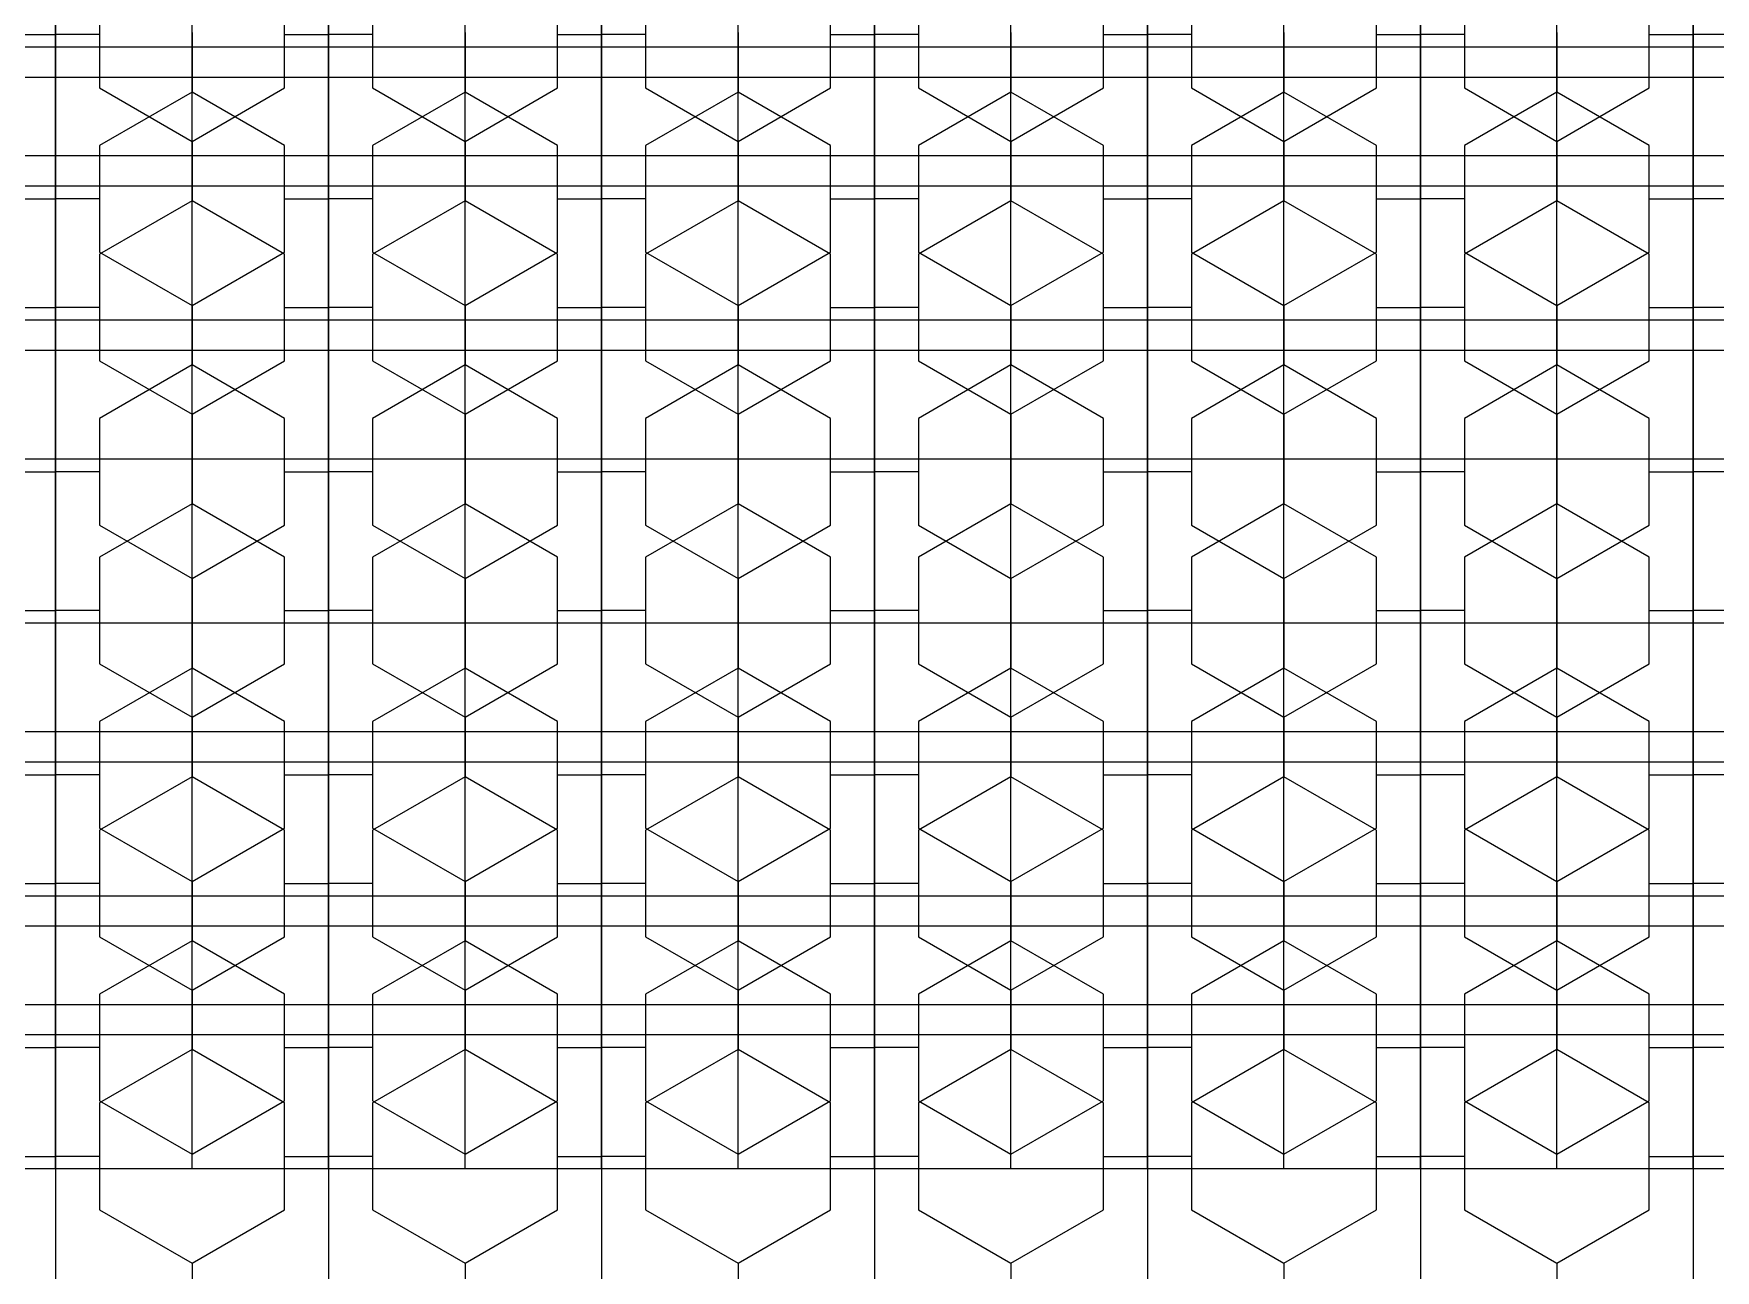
# Model space of a CAD drawing. Header units: metres. Extents: x -1744 to -758, y -4183 to -3914.
# Drawn here: x -838.519 to -835.858, y -4093.877 to -4091.92 of the extents above; entities that cross this region are included whole.
import ezdxf

# ---------------------------------------------------------------- set-up
doc = ezdxf.new("R2010")
doc.units = ezdxf.units.M
doc.layers.add('A-ID', color=11, linetype='Continuous')
doc.layers.add('WALL', color=7, linetype='Continuous')

# ---------------------------------------------------------------- blocks, each defined once
blk = doc.blocks.new('A$C1C9B1590')
at = {"layer": 'A-ID', "color": 250}
for p, q in [((767.0044, 89.6786), (767.0044, 93.009)), ((767.0044, 89.6786), (767.0044, 93.009)), ((767.2203, 89.2699), (767.2203, 93.009)), ((767.4362, 89.6786), (767.4362, 93.009)), ((767.4362, 89.6786), (767.4362, 93.009)), ((767.6521, 89.2699), (767.6521, 93.009)), ((767.8681, 89.6786), (767.8681, 93.009)), ((767.8681, 89.6786), (767.8681, 93.009)), ((768.084, 89.2699), (768.084, 93.009)), ((768.2999, 89.6786), (768.2999, 93.009)), ((768.2999, 89.6786), (768.2999, 93.009)), ((768.5158, 89.2699), (768.5158, 93.009)), ((768.7318, 89.6786), (768.7318, 93.009)), ((768.7318, 89.6786), (768.7318, 93.009)), ((768.9477, 89.2699), (768.9477, 93.009)), ((769.1636, 89.6786), (769.1636, 93.009)), ((769.1636, 89.6786), (769.1636, 93.009)), ((769.3795, 89.2699), (769.3795, 93.009)), ((769.5954, 89.6786), (769.5954, 93.009)), ((769.5954, 89.6786), (769.5954, 93.009)), ((767.2203, 89.2467), (767.2203, 92.9858)), ((767.6521, 89.2467), (767.6521, 92.9858)), ((768.084, 89.2467), (768.084, 92.9858)), ((768.5158, 89.2467), (768.5158, 92.9858)), ((768.9477, 89.2467), (768.9477, 92.9858)), ((769.3795, 89.2467), (769.3795, 92.9858)), ((767.0044, 89.2467), (767.0044, 92.5771)), ((767.0044, 89.2467), (767.0044, 92.5771)), ((767.4362, 89.2467), (767.4362, 92.5771)), ((767.4362, 89.2467), (767.4362, 92.5771)), ((767.8681, 89.2467), (767.8681, 92.5771)), ((767.8681, 89.2467), (767.8681, 92.5771)), ((768.2999, 89.2467), (768.2999, 92.5771)), ((768.2999, 89.2467), (768.2999, 92.5771)), ((768.7318, 89.2467), (768.7318, 92.5771)), ((768.7318, 89.2467), (768.7318, 92.5771)), ((769.1636, 89.2467), (769.1636, 92.5771)), ((769.1636, 89.2467), (769.1636, 92.5771)), ((769.5954, 89.2467), (769.5954, 92.5771)), ((769.5954, 89.2467), (769.5954, 92.5771)), ((767.0044, 91.4537), (767.0044, 90.9741)), ((767.0044, 91.4537), (767.0044, 90.9741)), ((767.4362, 91.4537), (767.4362, 90.9741)), ((767.4362, 91.4537), (767.4362, 90.9741)), ((767.8681, 91.4537), (767.8681, 90.9741)), ((767.8681, 91.4537), (767.8681, 90.9741)), ((768.2999, 91.4537), (768.2999, 90.9741)), ((768.2999, 91.4537), (768.2999, 90.9741)), ((768.7318, 91.4537), (768.7318, 90.9741)), ((768.7318, 91.4537), (768.7318, 90.9741)), ((769.1636, 91.4537), (769.1636, 90.9741)), ((769.1636, 91.4537), (769.1636, 90.9741)), ((769.5954, 91.4537), (769.5954, 90.9741)), ((769.5954, 91.4537), (769.5954, 90.9741)), ((767.0044, 91.2816), (767.0044, 90.802)), ((767.0044, 91.2816), (767.0044, 90.802)), ((767.4362, 91.2816), (767.4362, 90.802)), ((767.4362, 91.2816), (767.4362, 90.802)), ((767.8681, 91.2816), (767.8681, 90.802)), ((767.8681, 91.2816), (767.8681, 90.802)), ((768.2999, 91.2816), (768.2999, 90.802)), ((768.2999, 91.2816), (768.2999, 90.802)), ((768.7318, 91.2816), (768.7318, 90.802)), ((768.7318, 91.2816), (768.7318, 90.802)), ((769.1636, 91.2816), (769.1636, 90.802)), ((769.1636, 91.2816), (769.1636, 90.802)), ((769.5954, 91.2816), (769.5954, 90.802)), ((769.5954, 91.2816), (769.5954, 90.802)), ((767.074, 91.1263), (767.074, 90.9574)), ((767.3666, 90.9574), (767.3666, 91.1263)), ((767.5059, 91.1263), (767.5059, 90.9574)), ((767.7984, 90.9574), (767.7984, 91.1263)), ((767.9377, 91.1263), (767.9377, 90.9574)), ((768.2303, 90.9574), (768.2303, 91.1263)), ((768.3696, 91.1263), (768.3696, 90.9574)), ((768.6621, 90.9574), (768.6621, 91.1263)), ((768.8014, 91.1263), (768.8014, 90.9574)), ((769.0939, 90.9574), (769.0939, 91.1263)), ((769.2333, 91.1263), (769.2333, 90.9574)), ((769.5258, 90.9574), (769.5258, 91.1263)), ((766.9347, 91.0418), (767.0044, 91.0418)), ((767.074, 91.0418), (767.0044, 91.0418)), ((767.2203, 91.045), (767.2203, 90.9741)), ((767.3666, 91.0418), (767.4362, 91.0418)), ((767.5059, 91.0418), (767.4362, 91.0418)), ((767.6521, 91.045), (767.6521, 90.9741)), ((767.7984, 91.0418), (767.8681, 91.0418)), ((767.9377, 91.0418), (767.8681, 91.0418)), ((768.084, 91.045), (768.084, 90.9741)), ((768.2303, 91.0418), (768.2999, 91.0418)), ((768.3696, 91.0418), (768.2999, 91.0418)), ((768.5158, 91.045), (768.5158, 90.9741)), ((768.6621, 91.0418), (768.7318, 91.0418)), ((768.8014, 91.0418), (768.7318, 91.0418)), ((768.9477, 91.045), (768.9477, 90.9741)), ((769.0939, 91.0418), (769.1636, 91.0418)), ((769.2333, 91.0418), (769.1636, 91.0418)), ((769.3795, 91.045), (769.3795, 90.9741)), ((769.5258, 91.0418), (769.5954, 91.0418)), ((769.6651, 91.0418), (769.5954, 91.0418)), ((767.0044, 91.0218), (766.5725, 91.0218)), ((767.0044, 91.0218), (767.0044, 90.5422)), ((767.4362, 91.0218), (767.0044, 91.0218)), ((767.0044, 91.0218), (767.0044, 90.5422)), ((767.2203, 91.0218), (767.2203, 90.9509)), ((767.8681, 91.0218), (767.4362, 91.0218)), ((767.4362, 91.0218), (767.4362, 90.5422)), ((767.4362, 91.0218), (767.4362, 90.5422)), ((767.6521, 91.0218), (767.6521, 90.9509)), ((768.2999, 91.0218), (767.8681, 91.0218)), ((767.8681, 91.0218), (767.8681, 90.5422)), ((767.8681, 91.0218), (767.8681, 90.5422)), ((768.084, 91.0218), (768.084, 90.9509)), ((768.7318, 91.0218), (768.2999, 91.0218)), ((768.2999, 91.0218), (768.2999, 90.5422)), ((768.2999, 91.0218), (768.2999, 90.5422)), ((768.5158, 91.0218), (768.5158, 90.9509)), ((769.1636, 91.0218), (768.7318, 91.0218)), ((768.7318, 91.0218), (768.7318, 90.5422)), ((768.7318, 91.0218), (768.7318, 90.5422)), ((768.9477, 91.0218), (768.9477, 90.9509)), ((769.5954, 91.0218), (769.1636, 91.0218)), ((769.1636, 91.0218), (769.1636, 90.5422)), ((769.1636, 91.0218), (769.1636, 90.5422)), ((769.3795, 91.0218), (769.3795, 90.9509)), ((770.0273, 91.0218), (769.5954, 91.0218)), ((769.5954, 91.0218), (769.5954, 90.5422)), ((769.5954, 91.0218), (769.5954, 90.5422)), ((767.0044, 90.9741), (766.5725, 90.9741)), ((767.4362, 90.9741), (767.0044, 90.9741)), ((767.8681, 90.9741), (767.4362, 90.9741)), ((768.2999, 90.9741), (767.8681, 90.9741)), ((768.7318, 90.9741), (768.2999, 90.9741)), ((769.1636, 90.9741), (768.7318, 90.9741)), ((769.5954, 90.9741), (769.1636, 90.9741)), ((770.0273, 90.9741), (769.5954, 90.9741)), ((767.074, 90.9574), (767.2203, 90.8729)), ((767.2203, 90.9509), (767.074, 90.8665)), ((767.2203, 90.8729), (767.3666, 90.9574)), ((767.3666, 90.8665), (767.2203, 90.9509)), ((767.5059, 90.9574), (767.6521, 90.8729)), ((767.6521, 90.9509), (767.5059, 90.8665)), ((767.6521, 90.8729), (767.7984, 90.9574)), ((767.7984, 90.8665), (767.6521, 90.9509)), ((767.9377, 90.9574), (768.084, 90.8729)), ((768.084, 90.9509), (767.9377, 90.8665)), ((768.084, 90.8729), (768.2303, 90.9574)), ((768.2303, 90.8665), (768.084, 90.9509)), ((768.3696, 90.9574), (768.5158, 90.8729)), ((768.5158, 90.9509), (768.3696, 90.8665)), ((768.5158, 90.8729), (768.6621, 90.9574)), ((768.6621, 90.8665), (768.5158, 90.9509)), ((768.8014, 90.9574), (768.9477, 90.8729)), ((768.9477, 90.9509), (768.8014, 90.8665)), ((768.9477, 90.8729), (769.0939, 90.9574)), ((769.0939, 90.8665), (768.9477, 90.9509)), ((769.2333, 90.9574), (769.3795, 90.8729)), ((769.3795, 90.9509), (769.2333, 90.8665)), ((769.3795, 90.8729), (769.5258, 90.9574)), ((769.5258, 90.8665), (769.3795, 90.9509)), ((767.074, 90.8665), (767.074, 90.6976)), ((767.2203, 90.8729), (767.2203, 90.802)), ((767.3666, 90.6976), (767.3666, 90.8665)), ((767.5059, 90.8665), (767.5059, 90.6976)), ((767.6521, 90.8729), (767.6521, 90.802)), ((767.7984, 90.6976), (767.7984, 90.8665)), ((767.9377, 90.8665), (767.9377, 90.6976)), ((768.084, 90.8729), (768.084, 90.802)), ((768.2303, 90.6976), (768.2303, 90.8665)), ((768.3696, 90.8665), (768.3696, 90.6976)), ((768.5158, 90.8729), (768.5158, 90.802)), ((768.6621, 90.6976), (768.6621, 90.8665)), ((768.8014, 90.8665), (768.8014, 90.6976)), ((768.9477, 90.8729), (768.9477, 90.802)), ((769.0939, 90.6976), (769.0939, 90.8665)), ((769.2333, 90.8665), (769.2333, 90.6976)), ((769.3795, 90.8729), (769.3795, 90.802)), ((769.5258, 90.6976), (769.5258, 90.8665)), ((767.0044, 90.8498), (766.5725, 90.8498)), ((767.4362, 90.8498), (767.0044, 90.8498)), ((767.0044, 90.8498), (767.0044, 90.3702)), ((767.0044, 90.8498), (767.0044, 90.3702)), ((767.2203, 90.8498), (767.2203, 90.7789)), ((767.8681, 90.8498), (767.4362, 90.8498)), ((767.4362, 90.8498), (767.4362, 90.3702)), ((767.4362, 90.8498), (767.4362, 90.3702)), ((767.6521, 90.8498), (767.6521, 90.7789)), ((767.8681, 90.8498), (767.8681, 90.3702)), ((768.2999, 90.8498), (767.8681, 90.8498)), ((767.8681, 90.8498), (767.8681, 90.3702)), ((768.084, 90.8498), (768.084, 90.7789)), ((768.2999, 90.8498), (768.2999, 90.3702)), ((768.7318, 90.8498), (768.2999, 90.8498)), ((768.2999, 90.8498), (768.2999, 90.3702)), ((768.5158, 90.8498), (768.5158, 90.7789)), ((769.1636, 90.8498), (768.7318, 90.8498)), ((768.7318, 90.8498), (768.7318, 90.3702)), ((768.7318, 90.8498), (768.7318, 90.3702)), ((768.9477, 90.8498), (768.9477, 90.7789)), ((769.1636, 90.8498), (769.1636, 90.3702)), ((769.5954, 90.8498), (769.1636, 90.8498)), ((769.1636, 90.8498), (769.1636, 90.3702)), ((769.3795, 90.8498), (769.3795, 90.7789)), ((769.5954, 90.8498), (769.5954, 90.3702)), ((769.5954, 90.8498), (769.5954, 90.3702)), ((770.0273, 90.8498), (769.5954, 90.8498)), ((767.0044, 90.802), (766.5725, 90.802)), ((767.4362, 90.802), (767.0044, 90.802)), ((767.8681, 90.802), (767.4362, 90.802)), ((768.2999, 90.802), (767.8681, 90.802)), ((768.7318, 90.802), (768.2999, 90.802)), ((769.1636, 90.802), (768.7318, 90.802)), ((769.5954, 90.802), (769.1636, 90.802)), ((770.0273, 90.802), (769.5954, 90.802)), ((766.9347, 90.782), (767.0044, 90.782)), ((767.074, 90.782), (767.0044, 90.782)), ((767.2203, 90.7789), (767.074, 90.6944)), ((767.3666, 90.6944), (767.2203, 90.7789)), ((767.3666, 90.782), (767.4362, 90.782)), ((767.5059, 90.782), (767.4362, 90.782)), ((767.6521, 90.7789), (767.5059, 90.6944)), ((767.7984, 90.6944), (767.6521, 90.7789)), ((767.7984, 90.782), (767.8681, 90.782)), ((767.9377, 90.782), (767.8681, 90.782)), ((768.084, 90.7789), (767.9377, 90.6944)), ((768.2303, 90.6944), (768.084, 90.7789)), ((768.2303, 90.782), (768.2999, 90.782)), ((768.3696, 90.782), (768.2999, 90.782)), ((768.5158, 90.7789), (768.3696, 90.6944)), ((768.6621, 90.6944), (768.5158, 90.7789)), ((768.6621, 90.782), (768.7318, 90.782)), ((768.8014, 90.782), (768.7318, 90.782)), ((768.9477, 90.7789), (768.8014, 90.6944)), ((769.0939, 90.6944), (768.9477, 90.7789)), ((769.0939, 90.782), (769.1636, 90.782)), ((769.2333, 90.782), (769.1636, 90.782)), ((769.3795, 90.7789), (769.2333, 90.6944)), ((769.5258, 90.6944), (769.3795, 90.7789)), ((769.5258, 90.782), (769.5954, 90.782)), ((769.6651, 90.782), (769.5954, 90.782)), ((767.074, 90.6976), (767.2203, 90.6131)), ((767.074, 90.6944), (767.074, 90.5255)), ((767.2203, 90.6131), (767.3666, 90.6976)), ((767.3666, 90.5255), (767.3666, 90.6944)), ((767.5059, 90.6976), (767.6521, 90.6131)), ((767.5059, 90.6944), (767.5059, 90.5255)), ((767.6521, 90.6131), (767.7984, 90.6976)), ((767.7984, 90.5255), (767.7984, 90.6944)), ((767.9377, 90.6976), (768.084, 90.6131)), ((767.9377, 90.6944), (767.9377, 90.5255)), ((768.084, 90.6131), (768.2303, 90.6976)), ((768.2303, 90.5255), (768.2303, 90.6944)), ((768.3696, 90.6976), (768.5158, 90.6131)), ((768.3696, 90.6944), (768.3696, 90.5255)), ((768.5158, 90.6131), (768.6621, 90.6976)), ((768.6621, 90.5255), (768.6621, 90.6944)), ((768.8014, 90.6976), (768.9477, 90.6131)), ((768.8014, 90.6944), (768.8014, 90.5255)), ((768.9477, 90.6131), (769.0939, 90.6976)), ((769.0939, 90.5255), (769.0939, 90.6944)), ((769.2333, 90.6976), (769.3795, 90.6131)), ((769.2333, 90.6944), (769.2333, 90.5255)), ((769.3795, 90.6131), (769.5258, 90.6976)), ((769.5258, 90.5255), (769.5258, 90.6944)), ((766.9347, 90.61), (767.0044, 90.61)), ((767.074, 90.61), (767.0044, 90.61)), ((767.2203, 90.6131), (767.2203, 90.5422)), ((767.3666, 90.61), (767.4362, 90.61)), ((767.5059, 90.61), (767.4362, 90.61)), ((767.6521, 90.6131), (767.6521, 90.5422)), ((767.7984, 90.61), (767.8681, 90.61)), ((767.9377, 90.61), (767.8681, 90.61)), ((768.084, 90.6131), (768.084, 90.5422)), ((768.2303, 90.61), (768.2999, 90.61)), ((768.3696, 90.61), (768.2999, 90.61)), ((768.5158, 90.6131), (768.5158, 90.5422)), ((768.6621, 90.61), (768.7318, 90.61)), ((768.8014, 90.61), (768.7318, 90.61)), ((768.9477, 90.6131), (768.9477, 90.5422)), ((769.0939, 90.61), (769.1636, 90.61)), ((769.2333, 90.61), (769.1636, 90.61)), ((769.3795, 90.6131), (769.3795, 90.5422)), ((769.5258, 90.61), (769.5954, 90.61)), ((769.6651, 90.61), (769.5954, 90.61)), ((767.0044, 90.59), (766.5725, 90.59)), ((767.4362, 90.59), (767.0044, 90.59)), ((767.0044, 90.59), (767.0044, 90.1104)), ((767.0044, 90.59), (767.0044, 90.1104)), ((767.2203, 90.59), (767.2203, 90.5191)), ((767.8681, 90.59), (767.4362, 90.59)), ((767.4362, 90.59), (767.4362, 90.1104)), ((767.4362, 90.59), (767.4362, 90.1104)), ((767.6521, 90.59), (767.6521, 90.5191)), ((768.2999, 90.59), (767.8681, 90.59)), ((767.8681, 90.59), (767.8681, 90.1104)), ((767.8681, 90.59), (767.8681, 90.1104)), ((768.084, 90.59), (768.084, 90.5191)), ((768.7318, 90.59), (768.2999, 90.59)), ((768.2999, 90.59), (768.2999, 90.1104)), ((768.2999, 90.59), (768.2999, 90.1104)), ((768.5158, 90.59), (768.5158, 90.5191)), ((769.1636, 90.59), (768.7318, 90.59)), ((768.7318, 90.59), (768.7318, 90.1104)), ((768.7318, 90.59), (768.7318, 90.1104)), ((768.9477, 90.59), (768.9477, 90.5191)), ((769.1636, 90.59), (769.1636, 90.1104)), ((769.1636, 90.59), (769.1636, 90.1104)), ((769.5954, 90.59), (769.1636, 90.59)), ((769.3795, 90.59), (769.3795, 90.5191)), ((769.5954, 90.59), (769.5954, 90.1104)), ((770.0273, 90.59), (769.5954, 90.59)), ((769.5954, 90.59), (769.5954, 90.1104)), ((767.0044, 90.5422), (766.5725, 90.5422)), ((767.4362, 90.5422), (767.0044, 90.5422)), ((767.074, 90.5255), (767.2203, 90.4411)), ((767.2203, 90.5191), (767.074, 90.4346)), ((767.2203, 90.4411), (767.3666, 90.5255)), ((767.3666, 90.4346), (767.2203, 90.5191)), ((767.8681, 90.5422), (767.4362, 90.5422)), ((767.5059, 90.5255), (767.6521, 90.4411)), ((767.6521, 90.5191), (767.5059, 90.4346)), ((767.6521, 90.4411), (767.7984, 90.5255)), ((767.7984, 90.4346), (767.6521, 90.5191)), ((768.2999, 90.5422), (767.8681, 90.5422)), ((767.9377, 90.5255), (768.084, 90.4411)), ((768.084, 90.5191), (767.9377, 90.4346)), ((768.084, 90.4411), (768.2303, 90.5255)), ((768.2303, 90.4346), (768.084, 90.5191)), ((768.7318, 90.5422), (768.2999, 90.5422)), ((768.3696, 90.5255), (768.5158, 90.4411)), ((768.5158, 90.5191), (768.3696, 90.4346)), ((768.5158, 90.4411), (768.6621, 90.5255)), ((768.6621, 90.4346), (768.5158, 90.5191)), ((769.1636, 90.5422), (768.7318, 90.5422)), ((768.8014, 90.5255), (768.9477, 90.4411)), ((768.9477, 90.5191), (768.8014, 90.4346)), ((768.9477, 90.4411), (769.0939, 90.5255)), ((769.0939, 90.4346), (768.9477, 90.5191)), ((769.5954, 90.5422), (769.1636, 90.5422)), ((769.2333, 90.5255), (769.3795, 90.4411)), ((769.3795, 90.5191), (769.2333, 90.4346)), ((769.3795, 90.4411), (769.5258, 90.5255)), ((769.5258, 90.4346), (769.3795, 90.5191)), ((770.0273, 90.5422), (769.5954, 90.5422)), ((767.2203, 90.4411), (767.2203, 90.3702)), ((767.6521, 90.4411), (767.6521, 90.3702)), ((768.084, 90.4411), (768.084, 90.3702)), ((768.5158, 90.4411), (768.5158, 90.3702)), ((768.9477, 90.4411), (768.9477, 90.3702)), ((769.3795, 90.4411), (769.3795, 90.3702)), ((767.074, 90.4346), (767.074, 90.2657)), ((767.3666, 90.2657), (767.3666, 90.4346)), ((767.5059, 90.4346), (767.5059, 90.2657)), ((767.7984, 90.2657), (767.7984, 90.4346)), ((767.9377, 90.4346), (767.9377, 90.2657)), ((768.2303, 90.2657), (768.2303, 90.4346)), ((768.3696, 90.4346), (768.3696, 90.2657)), ((768.6621, 90.2657), (768.6621, 90.4346)), ((768.8014, 90.4346), (768.8014, 90.2657)), ((769.0939, 90.2657), (769.0939, 90.4346)), ((769.2333, 90.4346), (769.2333, 90.2657)), ((769.5258, 90.2657), (769.5258, 90.4346)), ((767.0044, 90.3702), (766.5725, 90.3702)), ((767.0044, 90.3702), (766.5725, 90.3702)), ((767.0044, 90.3702), (767.0044, 89.8906)), ((767.4362, 90.3702), (767.0044, 90.3702)), ((767.0044, 90.3702), (767.0044, 89.8906)), ((767.4362, 90.3702), (767.0044, 90.3702)), ((767.2203, 90.3702), (767.2203, 90.2993)), ((767.8681, 90.3702), (767.4362, 90.3702)), ((767.8681, 90.3702), (767.4362, 90.3702)), ((767.4362, 90.3702), (767.4362, 89.8906)), ((767.4362, 90.3702), (767.4362, 89.8906)), ((767.6521, 90.3702), (767.6521, 90.2993)), ((767.8681, 90.3702), (767.8681, 89.8906)), ((768.2999, 90.3702), (767.8681, 90.3702)), ((768.2999, 90.3702), (767.8681, 90.3702)), ((767.8681, 90.3702), (767.8681, 89.8906)), ((768.084, 90.3702), (768.084, 90.2993)), ((768.7318, 90.3702), (768.2999, 90.3702)), ((768.2999, 90.3702), (768.2999, 89.8906)), ((768.2999, 90.3702), (768.2999, 89.8906)), ((768.7318, 90.3702), (768.2999, 90.3702)), ((768.5158, 90.3702), (768.5158, 90.2993)), ((769.1636, 90.3702), (768.7318, 90.3702)), ((768.7318, 90.3702), (768.7318, 89.8906)), ((768.7318, 90.3702), (768.7318, 89.8906)), ((769.1636, 90.3702), (768.7318, 90.3702)), ((768.9477, 90.3702), (768.9477, 90.2993)), ((769.1636, 90.3702), (769.1636, 89.8906)), ((769.5954, 90.3702), (769.1636, 90.3702)), ((769.1636, 90.3702), (769.1636, 89.8906)), ((769.5954, 90.3702), (769.1636, 90.3702)), ((769.3795, 90.3702), (769.3795, 90.2993)), ((769.5954, 90.3702), (769.5954, 89.8906)), ((770.0273, 90.3702), (769.5954, 90.3702)), ((769.5954, 90.3702), (769.5954, 89.8906)), ((770.0273, 90.3702), (769.5954, 90.3702)), ((766.9347, 90.3502), (767.0044, 90.3502)), ((767.074, 90.3502), (767.0044, 90.3502)), ((767.3666, 90.3502), (767.4362, 90.3502)), ((767.5059, 90.3502), (767.4362, 90.3502)), ((767.7984, 90.3502), (767.8681, 90.3502)), ((767.9377, 90.3502), (767.8681, 90.3502)), ((768.2303, 90.3502), (768.2999, 90.3502)), ((768.3696, 90.3502), (768.2999, 90.3502)), ((768.6621, 90.3502), (768.7318, 90.3502)), ((768.8014, 90.3502), (768.7318, 90.3502)), ((769.0939, 90.3502), (769.1636, 90.3502)), ((769.2333, 90.3502), (769.1636, 90.3502)), ((769.5258, 90.3502), (769.5954, 90.3502)), ((769.6651, 90.3502), (769.5954, 90.3502)), ((767.2203, 90.2993), (767.074, 90.2149)), ((767.3666, 90.2149), (767.2203, 90.2993)), ((767.6521, 90.2993), (767.5059, 90.2149)), ((767.7984, 90.2149), (767.6521, 90.2993)), ((768.084, 90.2993), (767.9377, 90.2149)), ((768.2303, 90.2149), (768.084, 90.2993)), ((768.5158, 90.2993), (768.3696, 90.2149)), ((768.6621, 90.2149), (768.5158, 90.2993)), ((768.9477, 90.2993), (768.8014, 90.2149)), ((769.0939, 90.2149), (768.9477, 90.2993)), ((769.3795, 90.2993), (769.2333, 90.2149)), ((769.5258, 90.2149), (769.3795, 90.2993)), ((767.074, 90.2657), (767.2203, 90.1813)), ((767.2203, 90.1813), (767.3666, 90.2657)), ((767.5059, 90.2657), (767.6521, 90.1813)), ((767.6521, 90.1813), (767.7984, 90.2657)), ((767.9377, 90.2657), (768.084, 90.1813)), ((768.084, 90.1813), (768.2303, 90.2657)), ((768.3696, 90.2657), (768.5158, 90.1813)), ((768.5158, 90.1813), (768.6621, 90.2657)), ((768.8014, 90.2657), (768.9477, 90.1813)), ((768.9477, 90.1813), (769.0939, 90.2657)), ((769.2333, 90.2657), (769.3795, 90.1813)), ((769.3795, 90.1813), (769.5258, 90.2657)), ((767.074, 90.2149), (767.074, 90.046)), ((767.3666, 90.046), (767.3666, 90.2149)), ((767.5059, 90.2149), (767.5059, 90.046)), ((767.7984, 90.046), (767.7984, 90.2149)), ((767.9377, 90.2149), (767.9377, 90.046)), ((768.2303, 90.046), (768.2303, 90.2149)), ((768.3696, 90.2149), (768.3696, 90.046)), ((768.6621, 90.046), (768.6621, 90.2149)), ((768.8014, 90.2149), (768.8014, 90.046)), ((769.0939, 90.046), (769.0939, 90.2149)), ((769.2333, 90.2149), (769.2333, 90.046)), ((769.5258, 90.046), (769.5258, 90.2149)), ((767.2203, 90.1813), (767.2203, 90.1104)), ((767.6521, 90.1813), (767.6521, 90.1104)), ((768.084, 90.1813), (768.084, 90.1104)), ((768.5158, 90.1813), (768.5158, 90.1104)), ((768.9477, 90.1813), (768.9477, 90.1104)), ((769.3795, 90.1813), (769.3795, 90.1104)), ((766.9347, 90.1304), (767.0044, 90.1304)), ((767.074, 90.1304), (767.0044, 90.1304)), ((767.3666, 90.1304), (767.4362, 90.1304)), ((767.5059, 90.1304), (767.4362, 90.1304)), ((767.7984, 90.1304), (767.8681, 90.1304)), ((767.9377, 90.1304), (767.8681, 90.1304)), ((768.2303, 90.1304), (768.2999, 90.1304)), ((768.3696, 90.1304), (768.2999, 90.1304)), ((768.6621, 90.1304), (768.7318, 90.1304)), ((768.8014, 90.1304), (768.7318, 90.1304)), ((769.0939, 90.1304), (769.1636, 90.1304)), ((769.2333, 90.1304), (769.1636, 90.1304)), ((769.5258, 90.1304), (769.5954, 90.1304)), ((769.6651, 90.1304), (769.5954, 90.1304)), ((767.0044, 90.1104), (766.5725, 90.1104)), ((767.0044, 90.1104), (766.5725, 90.1104)), ((767.0044, 90.1104), (767.0044, 89.6308)), ((767.0044, 90.1104), (767.0044, 89.6308)), ((767.4362, 90.1104), (767.0044, 90.1104)), ((767.4362, 90.1104), (767.0044, 90.1104)), ((767.2203, 90.1104), (767.2203, 90.0395)), ((767.4362, 90.1104), (767.4362, 89.6308)), ((767.8681, 90.1104), (767.4362, 90.1104)), ((767.8681, 90.1104), (767.4362, 90.1104)), ((767.4362, 90.1104), (767.4362, 89.6308)), ((767.6521, 90.1104), (767.6521, 90.0395)), ((767.8681, 90.1104), (767.8681, 89.6308)), ((768.2999, 90.1104), (767.8681, 90.1104)), ((768.2999, 90.1104), (767.8681, 90.1104)), ((767.8681, 90.1104), (767.8681, 89.6308)), ((768.084, 90.1104), (768.084, 90.0395)), ((768.2999, 90.1104), (768.2999, 89.6308)), ((768.7318, 90.1104), (768.2999, 90.1104)), ((768.7318, 90.1104), (768.2999, 90.1104)), ((768.2999, 90.1104), (768.2999, 89.6308)), ((768.5158, 90.1104), (768.5158, 90.0395)), ((768.7318, 90.1104), (768.7318, 89.6308)), ((769.1636, 90.1104), (768.7318, 90.1104)), ((769.1636, 90.1104), (768.7318, 90.1104)), ((768.7318, 90.1104), (768.7318, 89.6308)), ((768.9477, 90.1104), (768.9477, 90.0395)), ((769.5954, 90.1104), (769.1636, 90.1104)), ((769.1636, 90.1104), (769.1636, 89.6308)), ((769.1636, 90.1104), (769.1636, 89.6308)), ((769.5954, 90.1104), (769.1636, 90.1104)), ((769.3795, 90.1104), (769.3795, 90.0395)), ((769.5954, 90.1104), (769.5954, 89.6308)), ((769.5954, 90.1104), (769.5954, 89.6308)), ((770.0273, 90.1104), (769.5954, 90.1104)), ((770.0273, 90.1104), (769.5954, 90.1104)), ((767.074, 90.046), (767.2203, 89.9615)), ((767.2203, 90.0395), (767.074, 89.9551)), ((767.2203, 89.9615), (767.3666, 90.046)), ((767.3666, 89.9551), (767.2203, 90.0395)), ((767.5059, 90.046), (767.6521, 89.9615)), ((767.6521, 90.0395), (767.5059, 89.9551)), ((767.6521, 89.9615), (767.7984, 90.046)), ((767.7984, 89.9551), (767.6521, 90.0395)), ((767.9377, 90.046), (768.084, 89.9615)), ((768.084, 90.0395), (767.9377, 89.9551)), ((768.084, 89.9615), (768.2303, 90.046)), ((768.2303, 89.9551), (768.084, 90.0395)), ((768.3696, 90.046), (768.5158, 89.9615)), ((768.5158, 90.0395), (768.3696, 89.9551)), ((768.5158, 89.9615), (768.6621, 90.046)), ((768.6621, 89.9551), (768.5158, 90.0395)), ((768.8014, 90.046), (768.9477, 89.9615)), ((768.9477, 90.0395), (768.8014, 89.9551)), ((768.9477, 89.9615), (769.0939, 90.046)), ((769.0939, 89.9551), (768.9477, 90.0395)), ((769.2333, 90.046), (769.3795, 89.9615)), ((769.3795, 90.0395), (769.2333, 89.9551)), ((769.3795, 89.9615), (769.5258, 90.046)), ((769.5258, 89.9551), (769.3795, 90.0395)), ((767.2203, 89.9615), (767.2203, 89.8906)), ((767.6521, 89.9615), (767.6521, 89.8906)), ((768.084, 89.9615), (768.084, 89.8906)), ((768.5158, 89.9615), (768.5158, 89.8906)), ((768.9477, 89.9615), (768.9477, 89.8906)), ((769.3795, 89.9615), (769.3795, 89.8906)), ((767.0044, 89.9383), (766.5725, 89.9383)), ((767.0044, 89.9383), (767.0044, 89.4588)), ((767.4362, 89.9383), (767.0044, 89.9383)), ((767.0044, 89.9383), (767.0044, 89.4588)), ((767.074, 89.9551), (767.074, 89.7862)), ((767.2203, 89.9383), (767.2203, 89.8675)), ((767.3666, 89.7862), (767.3666, 89.9551)), ((767.4362, 89.9383), (767.4362, 89.4588)), ((767.4362, 89.9383), (767.4362, 89.4588)), ((767.8681, 89.9383), (767.4362, 89.9383)), ((767.5059, 89.9551), (767.5059, 89.7862)), ((767.6521, 89.9383), (767.6521, 89.8675)), ((767.7984, 89.7862), (767.7984, 89.9551)), ((768.2999, 89.9383), (767.8681, 89.9383)), ((767.8681, 89.9383), (767.8681, 89.4588)), ((767.8681, 89.9383), (767.8681, 89.4588)), ((767.9377, 89.9551), (767.9377, 89.7862)), ((768.084, 89.9383), (768.084, 89.8675)), ((768.2303, 89.7862), (768.2303, 89.9551)), ((768.7318, 89.9383), (768.2999, 89.9383)), ((768.2999, 89.9383), (768.2999, 89.4588)), ((768.2999, 89.9383), (768.2999, 89.4588)), ((768.3696, 89.9551), (768.3696, 89.7862)), ((768.5158, 89.9383), (768.5158, 89.8675)), ((768.6621, 89.7862), (768.6621, 89.9551)), ((768.7318, 89.9383), (768.7318, 89.4588)), ((769.1636, 89.9383), (768.7318, 89.9383)), ((768.7318, 89.9383), (768.7318, 89.4588)), ((768.8014, 89.9551), (768.8014, 89.7862)), ((768.9477, 89.9383), (768.9477, 89.8675)), ((769.0939, 89.7862), (769.0939, 89.9551)), ((769.1636, 89.9383), (769.1636, 89.4588)), ((769.5954, 89.9383), (769.1636, 89.9383)), ((769.1636, 89.9383), (769.1636, 89.4588)), ((769.2333, 89.9551), (769.2333, 89.7862)), ((769.3795, 89.9383), (769.3795, 89.8675)), ((769.5258, 89.7862), (769.5258, 89.9551)), ((769.5954, 89.9383), (769.5954, 89.4588)), ((769.5954, 89.9383), (769.5954, 89.4588)), ((770.0273, 89.9383), (769.5954, 89.9383)), ((767.0044, 89.8906), (766.5725, 89.8906)), ((767.4362, 89.8906), (767.0044, 89.8906)), ((767.8681, 89.8906), (767.4362, 89.8906)), ((768.2999, 89.8906), (767.8681, 89.8906)), ((768.7318, 89.8906), (768.2999, 89.8906)), ((769.1636, 89.8906), (768.7318, 89.8906)), ((769.5954, 89.8906), (769.1636, 89.8906)), ((770.0273, 89.8906), (769.5954, 89.8906)), ((766.9347, 89.8706), (767.0044, 89.8706)), ((767.074, 89.8706), (767.0044, 89.8706)), ((767.2203, 89.8675), (767.074, 89.783)), ((767.3666, 89.783), (767.2203, 89.8675)), ((767.3666, 89.8706), (767.4362, 89.8706)), ((767.5059, 89.8706), (767.4362, 89.8706)), ((767.6521, 89.8675), (767.5059, 89.783)), ((767.7984, 89.783), (767.6521, 89.8675)), ((767.7984, 89.8706), (767.8681, 89.8706)), ((767.9377, 89.8706), (767.8681, 89.8706)), ((768.084, 89.8675), (767.9377, 89.783)), ((768.2303, 89.783), (768.084, 89.8675)), ((768.2303, 89.8706), (768.2999, 89.8706)), ((768.3696, 89.8706), (768.2999, 89.8706)), ((768.5158, 89.8675), (768.3696, 89.783)), ((768.6621, 89.783), (768.5158, 89.8675)), ((768.6621, 89.8706), (768.7318, 89.8706)), ((768.8014, 89.8706), (768.7318, 89.8706)), ((768.9477, 89.8675), (768.8014, 89.783)), ((769.0939, 89.783), (768.9477, 89.8675)), ((769.0939, 89.8706), (769.1636, 89.8706)), ((769.2333, 89.8706), (769.1636, 89.8706)), ((769.3795, 89.8675), (769.2333, 89.783)), ((769.5258, 89.783), (769.3795, 89.8675)), ((769.5258, 89.8706), (769.5954, 89.8706)), ((769.6651, 89.8706), (769.5954, 89.8706)), ((767.074, 89.7862), (767.2203, 89.7017)), ((767.074, 89.783), (767.074, 89.6141)), ((767.2203, 89.7017), (767.3666, 89.7862)), ((767.3666, 89.6141), (767.3666, 89.783)), ((767.5059, 89.7862), (767.6521, 89.7017)), ((767.5059, 89.783), (767.5059, 89.6141)), ((767.6521, 89.7017), (767.7984, 89.7862)), ((767.7984, 89.6141), (767.7984, 89.783)), ((767.9377, 89.7862), (768.084, 89.7017)), ((767.9377, 89.783), (767.9377, 89.6141)), ((768.084, 89.7017), (768.2303, 89.7862)), ((768.2303, 89.6141), (768.2303, 89.783)), ((768.3696, 89.7862), (768.5158, 89.7017)), ((768.3696, 89.783), (768.3696, 89.6141)), ((768.5158, 89.7017), (768.6621, 89.7862)), ((768.6621, 89.6141), (768.6621, 89.783)), ((768.8014, 89.7862), (768.9477, 89.7017)), ((768.8014, 89.783), (768.8014, 89.6141)), ((768.9477, 89.7017), (769.0939, 89.7862)), ((769.0939, 89.6141), (769.0939, 89.783)), ((769.2333, 89.7862), (769.3795, 89.7017)), ((769.2333, 89.783), (769.2333, 89.6141)), ((769.3795, 89.7017), (769.5258, 89.7862)), ((769.5258, 89.6141), (769.5258, 89.783)), ((766.9347, 89.6986), (767.0044, 89.6986)), ((767.074, 89.6986), (767.0044, 89.6986)), ((767.2203, 89.7017), (767.2203, 89.6308)), ((767.3666, 89.6986), (767.4362, 89.6986)), ((767.5059, 89.6986), (767.4362, 89.6986)), ((767.6521, 89.7017), (767.6521, 89.6308)), ((767.7984, 89.6986), (767.8681, 89.6986)), ((767.9377, 89.6986), (767.8681, 89.6986)), ((768.084, 89.7017), (768.084, 89.6308)), ((768.2303, 89.6986), (768.2999, 89.6986)), ((768.3696, 89.6986), (768.2999, 89.6986)), ((768.5158, 89.7017), (768.5158, 89.6308)), ((768.6621, 89.6986), (768.7318, 89.6986)), ((768.8014, 89.6986), (768.7318, 89.6986)), ((768.9477, 89.7017), (768.9477, 89.6308)), ((769.0939, 89.6986), (769.1636, 89.6986)), ((769.2333, 89.6986), (769.1636, 89.6986)), ((769.3795, 89.7017), (769.3795, 89.6308)), ((769.5258, 89.6986), (769.5954, 89.6986)), ((769.6651, 89.6986), (769.5954, 89.6986)), ((767.0044, 89.6786), (766.5725, 89.6786)), ((767.4362, 89.6786), (767.0044, 89.6786)), ((767.2203, 89.6786), (767.2203, 89.6077)), ((767.8681, 89.6786), (767.4362, 89.6786)), ((767.6521, 89.6786), (767.6521, 89.6077)), ((768.2999, 89.6786), (767.8681, 89.6786)), ((768.084, 89.6786), (768.084, 89.6077)), ((768.7318, 89.6786), (768.2999, 89.6786)), ((768.5158, 89.6786), (768.5158, 89.6077)), ((769.1636, 89.6786), (768.7318, 89.6786)), ((768.9477, 89.6786), (768.9477, 89.6077)), ((769.5954, 89.6786), (769.1636, 89.6786)), ((769.3795, 89.6786), (769.3795, 89.6077)), ((770.0273, 89.6786), (769.5954, 89.6786)), ((767.0044, 89.6308), (766.5725, 89.6308)), ((767.4362, 89.6308), (767.0044, 89.6308)), ((767.074, 89.6141), (767.2203, 89.5297)), ((767.2203, 89.5297), (767.3666, 89.6141)), ((767.8681, 89.6308), (767.4362, 89.6308)), ((767.5059, 89.6141), (767.6521, 89.5297)), ((767.6521, 89.5297), (767.7984, 89.6141)), ((768.2999, 89.6308), (767.8681, 89.6308)), ((767.9377, 89.6141), (768.084, 89.5297)), ((768.084, 89.5297), (768.2303, 89.6141)), ((768.7318, 89.6308), (768.2999, 89.6308)), ((768.3696, 89.6141), (768.5158, 89.5297)), ((768.5158, 89.5297), (768.6621, 89.6141)), ((769.1636, 89.6308), (768.7318, 89.6308)), ((768.8014, 89.6141), (768.9477, 89.5297)), ((768.9477, 89.5297), (769.0939, 89.6141)), ((769.5954, 89.6308), (769.1636, 89.6308)), ((769.2333, 89.6141), (769.3795, 89.5297)), ((769.3795, 89.5297), (769.5258, 89.6141)), ((770.0273, 89.6308), (769.5954, 89.6308)), ((767.2203, 89.6077), (767.074, 89.5232)), ((767.3666, 89.5232), (767.2203, 89.6077)), ((767.6521, 89.6077), (767.5059, 89.5232)), ((767.7984, 89.5232), (767.6521, 89.6077)), ((768.084, 89.6077), (767.9377, 89.5232)), ((768.2303, 89.5232), (768.084, 89.6077)), ((768.5158, 89.6077), (768.3696, 89.5232)), ((768.6621, 89.5232), (768.5158, 89.6077)), ((768.9477, 89.6077), (768.8014, 89.5232)), ((769.0939, 89.5232), (768.9477, 89.6077)), ((769.3795, 89.6077), (769.2333, 89.5232)), ((769.5258, 89.5232), (769.3795, 89.6077)), ((767.074, 89.5232), (767.074, 89.3543)), ((767.2203, 89.5297), (767.2203, 89.4588)), ((767.3666, 89.3543), (767.3666, 89.5232)), ((767.5059, 89.5232), (767.5059, 89.3543)), ((767.6521, 89.5297), (767.6521, 89.4588)), ((767.7984, 89.3543), (767.7984, 89.5232)), ((767.9377, 89.5232), (767.9377, 89.3543)), ((768.084, 89.5297), (768.084, 89.4588)), ((768.2303, 89.3543), (768.2303, 89.5232)), ((768.3696, 89.5232), (768.3696, 89.3543)), ((768.5158, 89.5297), (768.5158, 89.4588)), ((768.6621, 89.3543), (768.6621, 89.5232)), ((768.8014, 89.5232), (768.8014, 89.3543)), ((768.9477, 89.5297), (768.9477, 89.4588)), ((769.0939, 89.3543), (769.0939, 89.5232)), ((769.2333, 89.5232), (769.2333, 89.3543)), ((769.3795, 89.5297), (769.3795, 89.4588)), ((769.5258, 89.3543), (769.5258, 89.5232)), ((767.0044, 89.5065), (766.5725, 89.5065)), ((767.0044, 89.5065), (767.0044, 89.0269)), ((767.4362, 89.5065), (767.0044, 89.5065)), ((767.0044, 89.5065), (767.0044, 89.0269)), ((767.2203, 89.5065), (767.2203, 89.4356)), ((767.8681, 89.5065), (767.4362, 89.5065)), ((767.4362, 89.5065), (767.4362, 89.0269)), ((767.4362, 89.5065), (767.4362, 89.0269)), ((767.6521, 89.5065), (767.6521, 89.4356)), ((768.2999, 89.5065), (767.8681, 89.5065)), ((767.8681, 89.5065), (767.8681, 89.0269)), ((767.8681, 89.5065), (767.8681, 89.0269)), ((768.084, 89.5065), (768.084, 89.4356)), ((768.2999, 89.5065), (768.2999, 89.0269)), ((768.2999, 89.5065), (768.2999, 89.0269)), ((768.7318, 89.5065), (768.2999, 89.5065)), ((768.5158, 89.5065), (768.5158, 89.4356)), ((769.1636, 89.5065), (768.7318, 89.5065)), ((768.7318, 89.5065), (768.7318, 89.0269)), ((768.7318, 89.5065), (768.7318, 89.0269)), ((768.9477, 89.5065), (768.9477, 89.4356)), ((769.5954, 89.5065), (769.1636, 89.5065)), ((769.1636, 89.5065), (769.1636, 89.0269)), ((769.1636, 89.5065), (769.1636, 89.0269)), ((769.3795, 89.5065), (769.3795, 89.4356)), ((769.5954, 89.5065), (769.5954, 89.0269)), ((770.0273, 89.5065), (769.5954, 89.5065)), ((769.5954, 89.5065), (769.5954, 89.0269)), ((767.0044, 89.4588), (766.5725, 89.4588)), ((767.4362, 89.4588), (767.0044, 89.4588)), ((767.8681, 89.4588), (767.4362, 89.4588)), ((768.2999, 89.4588), (767.8681, 89.4588)), ((768.7318, 89.4588), (768.2999, 89.4588)), ((769.1636, 89.4588), (768.7318, 89.4588)), ((769.5954, 89.4588), (769.1636, 89.4588)), ((770.0273, 89.4588), (769.5954, 89.4588)), ((766.9347, 89.4388), (767.0044, 89.4388)), ((767.074, 89.4388), (767.0044, 89.4388)), ((767.2203, 89.4356), (767.074, 89.3512)), ((767.3666, 89.3512), (767.2203, 89.4356)), ((767.3666, 89.4388), (767.4362, 89.4388)), ((767.5059, 89.4388), (767.4362, 89.4388)), ((767.6521, 89.4356), (767.5059, 89.3512)), ((767.7984, 89.3512), (767.6521, 89.4356)), ((767.7984, 89.4388), (767.8681, 89.4388)), ((767.9377, 89.4388), (767.8681, 89.4388)), ((768.084, 89.4356), (767.9377, 89.3512)), ((768.2303, 89.3512), (768.084, 89.4356)), ((768.2303, 89.4388), (768.2999, 89.4388)), ((768.3696, 89.4388), (768.2999, 89.4388)), ((768.5158, 89.4356), (768.3696, 89.3512)), ((768.6621, 89.3512), (768.5158, 89.4356)), ((768.6621, 89.4388), (768.7318, 89.4388)), ((768.8014, 89.4388), (768.7318, 89.4388)), ((768.9477, 89.4356), (768.8014, 89.3512)), ((769.0939, 89.3512), (768.9477, 89.4356)), ((769.0939, 89.4388), (769.1636, 89.4388)), ((769.2333, 89.4388), (769.1636, 89.4388)), ((769.3795, 89.4356), (769.2333, 89.3512)), ((769.5258, 89.3512), (769.3795, 89.4356)), ((769.5258, 89.4388), (769.5954, 89.4388)), ((769.6651, 89.4388), (769.5954, 89.4388)), ((767.074, 89.3543), (767.2203, 89.2699)), ((767.074, 89.3512), (767.074, 89.1823)), ((767.2203, 89.2699), (767.3666, 89.3543)), ((767.3666, 89.1823), (767.3666, 89.3512)), ((767.5059, 89.3543), (767.6521, 89.2699)), ((767.5059, 89.3512), (767.5059, 89.1823)), ((767.6521, 89.2699), (767.7984, 89.3543)), ((767.7984, 89.1823), (767.7984, 89.3512)), ((767.9377, 89.3543), (768.084, 89.2699)), ((767.9377, 89.3512), (767.9377, 89.1823)), ((768.084, 89.2699), (768.2303, 89.3543)), ((768.2303, 89.1823), (768.2303, 89.3512)), ((768.3696, 89.3543), (768.5158, 89.2699)), ((768.3696, 89.3512), (768.3696, 89.1823)), ((768.5158, 89.2699), (768.6621, 89.3543)), ((768.6621, 89.1823), (768.6621, 89.3512)), ((768.8014, 89.3543), (768.9477, 89.2699)), ((768.8014, 89.3512), (768.8014, 89.1823)), ((768.9477, 89.2699), (769.0939, 89.3543)), ((769.0939, 89.1823), (769.0939, 89.3512)), ((769.2333, 89.3543), (769.3795, 89.2699)), ((769.2333, 89.3512), (769.2333, 89.1823)), ((769.3795, 89.2699), (769.5258, 89.3543)), ((769.5258, 89.1823), (769.5258, 89.3512)), ((767.0044, 89.2467), (766.5725, 89.2467)), ((766.9347, 89.2667), (767.0044, 89.2667)), ((767.074, 89.2667), (767.0044, 89.2667)), ((767.4362, 89.2467), (767.0044, 89.2467)), ((767.3666, 89.2667), (767.4362, 89.2667)), ((767.5059, 89.2667), (767.4362, 89.2667)), ((767.8681, 89.2467), (767.4362, 89.2467)), ((767.7984, 89.2667), (767.8681, 89.2667)), ((767.9377, 89.2667), (767.8681, 89.2667)), ((768.2999, 89.2467), (767.8681, 89.2467)), ((768.2303, 89.2667), (768.2999, 89.2667)), ((768.3696, 89.2667), (768.2999, 89.2667)), ((768.7318, 89.2467), (768.2999, 89.2467)), ((768.6621, 89.2667), (768.7318, 89.2667)), ((768.8014, 89.2667), (768.7318, 89.2667)), ((769.1636, 89.2467), (768.7318, 89.2467)), ((769.0939, 89.2667), (769.1636, 89.2667)), ((769.2333, 89.2667), (769.1636, 89.2667)), ((769.5954, 89.2467), (769.1636, 89.2467)), ((769.5258, 89.2667), (769.5954, 89.2667)), ((769.6651, 89.2667), (769.5954, 89.2667)), ((770.0273, 89.2467), (769.5954, 89.2467)), ((767.074, 89.1823), (767.2203, 89.0978)), ((767.2203, 89.0978), (767.3666, 89.1823)), ((767.5059, 89.1823), (767.6521, 89.0978)), ((767.6521, 89.0978), (767.7984, 89.1823)), ((767.9377, 89.1823), (768.084, 89.0978)), ((768.084, 89.0978), (768.2303, 89.1823)), ((768.3696, 89.1823), (768.5158, 89.0978)), ((768.5158, 89.0978), (768.6621, 89.1823)), ((768.8014, 89.1823), (768.9477, 89.0978)), ((768.9477, 89.0978), (769.0939, 89.1823)), ((769.2333, 89.1823), (769.3795, 89.0978)), ((769.3795, 89.0978), (769.5258, 89.1823)), ((767.2203, 89.0978), (767.2203, 89.0269)), ((767.6521, 89.0978), (767.6521, 89.0269)), ((768.084, 89.0978), (768.084, 89.0269)), ((768.5158, 89.0978), (768.5158, 89.0269)), ((768.9477, 89.0978), (768.9477, 89.0269)), ((769.3795, 89.0978), (769.3795, 89.0269))]:
    blk.add_line(p, q, dxfattribs=at)

msp = doc.modelspace()

# ---------------------------------------------------------------- block references
at = {"layer": 'WALL'}
msp.add_blockref('A$C1C9B1590', (-1605.48862, -4182.96317), dxfattribs=at)

doc.saveas('drawing.dxf')
